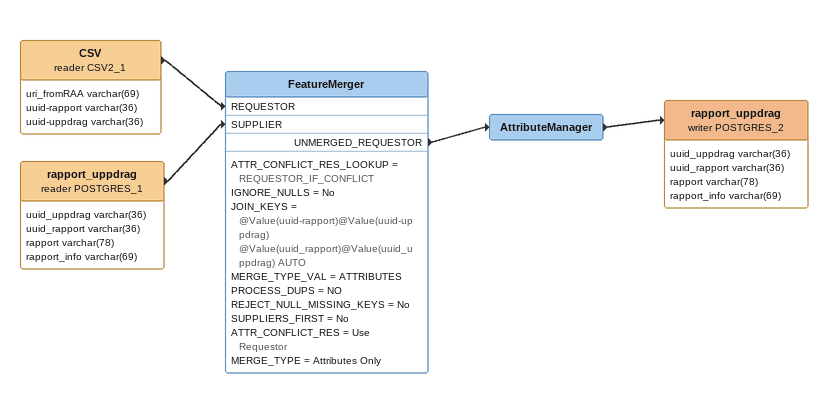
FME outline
CSV (reader CSV2_1)
    attributes: uri_fromRAA varchar(69), uuid-rapport varchar(36), uuid-uppdrag varchar(36)
    -> FeatureMerger [REQUESTOR]
rapport_uppdrag (reader POSTGRES_1)
    attributes: uuid_uppdrag varchar(36), uuid_rapport varchar(36), rapport varchar(78), rapport_info varchar(69)
    -> FeatureMerger [SUPPLIER]
FeatureMerger
    ATTR_CONFLICT_RES_LOOKUP = REQUESTOR_IF_CONFLICT
    IGNORE_NULLS = No
    JOIN_KEYS = @Value(uuid-rapport)@Value(uuid-uppdrag) @Value(uuid_rapport)@Value(uuid_uppdrag) AUTO
    MERGE_TYPE_VAL = ATTRIBUTES
    PROCESS_DUPS = NO
    REJECT_NULL_MISSING_KEYS = No
    SUPPLIERS_FIRST = No
    ATTR_CONFLICT_RES = Use Requestor
    MERGE_TYPE = Attributes Only
    UNMERGED_REQUESTOR -> AttributeManager
AttributeManager
    -> rapport_uppdrag (writer POSTGRES_2)
rapport_uppdrag (writer POSTGRES_2)
    attributes: uuid_uppdrag varchar(36), uuid_rapport varchar(36), rapport varchar(78), rapport_info varchar(69)
